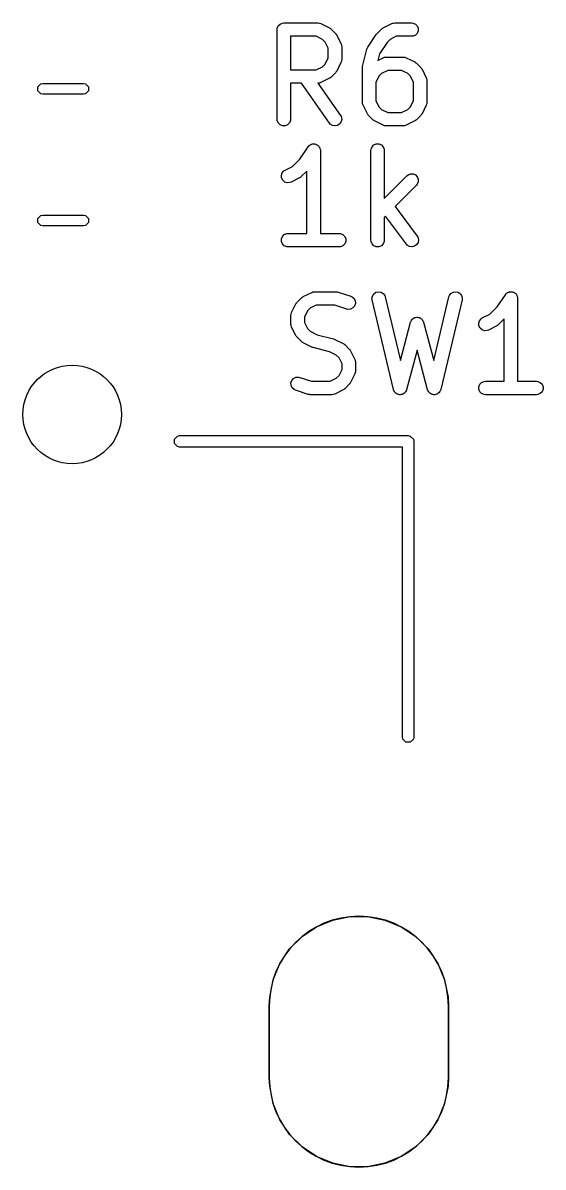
# Model space of a CAD drawing. Extents: x 19.8 to 98.9, y -129.1 to -67.1.
# Drawn here: x 93.1 to 98.91, y -99.9 to -87.13 of the extents above; entities that cross this region are included whole.
import ezdxf

# ---------------------------------------------------------------- set-up
doc = ezdxf.new("R2010")
doc.units = 0
doc.layers.add('BLACK', color=7, linetype='CONTINUOUS')

msp = doc.modelspace()

# ---------------------------------------------------------------- linework, layer by layer
at = {"layer": 'BLACK', "linetype": 'CONTINUOUS'}
for p, q in [((95.936905, -87.204819), (95.938346, -87.190187)), ((95.936905, -88.204819), (95.936905, -87.204819)), ((95.938346, -87.190187), (95.949545, -87.163151)), ((95.949545, -87.163151), (95.970237, -87.142459)), ((95.970237, -87.142459), (95.997273, -87.13126)), ((95.997273, -87.13126), (96.011905, -87.129819)), ((96.011905, -87.129819), (96.392857, -87.129819)), ((96.392857, -87.129819), (96.407489, -87.13126)), ((96.407489, -87.13126), (96.409978, -87.132291)), ((96.409978, -87.132291), (96.412666, -87.132482)), ((96.412666, -87.132482), (96.426398, -87.137737)), ((96.426398, -87.137737), (96.521636, -87.185356)), ((96.521636, -87.185356), (96.527935, -87.18932)), ((96.527935, -87.18932), (96.529763, -87.190078)), ((96.529763, -87.190078), (96.531819, -87.191766)), ((96.531819, -87.191766), (96.534079, -87.193188)), ((96.534079, -87.193188), (96.535378, -87.194686)), ((96.535378, -87.194686), (96.541128, -87.199405)), ((96.541128, -87.199405), (96.588747, -87.247024)), ((97.05411, -87.247024), (97.101729, -87.199405)), ((97.101729, -87.199405), (97.107478, -87.194686)), ((97.107478, -87.194686), (97.108778, -87.193188)), ((97.108778, -87.193188), (97.111037, -87.191766)), ((97.111037, -87.191766), (97.113094, -87.190078)), ((97.113094, -87.190078), (97.114921, -87.18932)), ((97.114921, -87.18932), (97.121221, -87.185356)), ((97.121221, -87.185356), (97.216459, -87.137737)), ((97.216459, -87.137737), (97.23019, -87.132482)), ((97.23019, -87.132482), (97.232879, -87.13229)), ((97.232879, -87.13229), (97.235368, -87.13126)), ((97.235368, -87.13126), (97.25, -87.129819)), ((97.25, -87.129819), (97.440476, -87.129819)), ((97.440476, -87.129819), (97.455108, -87.13126)), ((97.455108, -87.13126), (97.482144, -87.142459)), ((97.482144, -87.142459), (97.502836, -87.163151)), ((97.502836, -87.163151), (97.514035, -87.190187)), ((97.514035, -87.219451), (97.502836, -87.246487)), ((97.514035, -87.190187), (97.514035, -87.219451)), ((96.375152, -87.279819), (96.086905, -87.279819)), ((96.086905, -87.279819), (96.086905, -87.653628)), ((96.443668, -87.314077), (96.375152, -87.279819)), ((96.474075, -87.344484), (96.443668, -87.314077)), ((96.508333, -87.413), (96.474075, -87.344484)), ((96.588747, -87.247024), (96.593465, -87.252773)), ((96.593465, -87.252773), (96.594964, -87.254073)), ((96.594964, -87.254073), (96.596385, -87.256332)), ((96.596385, -87.256332), (96.598074, -87.258389)), ((96.598074, -87.258389), (96.598831, -87.260216)), ((96.598831, -87.260216), (96.602796, -87.266516)), ((96.602796, -87.266516), (96.650415, -87.361754)), ((96.949501, -87.401311), (97.044739, -87.258454)), ((97.044739, -87.258454), (97.044773, -87.258411)), ((97.044773, -87.258411), (97.044783, -87.258389)), ((97.044783, -87.258389), (97.049271, -87.25292)), ((97.049271, -87.25292), (97.054055, -87.247079)), ((97.054055, -87.247079), (97.054076, -87.247064)), ((97.054076, -87.247064), (97.05411, -87.247024)), ((97.165427, -87.347838), (97.081515, -87.473707)), ((97.199189, -87.314077), (97.165427, -87.347838)), ((97.267705, -87.279819), (97.199189, -87.314077)), ((97.440476, -87.279819), (97.267705, -87.279819)), ((97.455108, -87.278378), (97.440476, -87.279819)), ((97.482144, -87.267179), (97.455108, -87.278378)), ((97.502836, -87.246487), (97.482144, -87.267179)), ((96.508333, -87.520447), (96.508333, -87.413)), ((96.650415, -87.361754), (96.65567, -87.375485)), ((96.65567, -87.375485), (96.655861, -87.378174)), ((96.655861, -87.378174), (96.656892, -87.380663)), ((96.656892, -87.380663), (96.658333, -87.395295)), ((96.658333, -87.395295), (96.658333, -87.538152)), ((96.891525, -87.6152), (96.939144, -87.424724)), ((96.939144, -87.424724), (96.942224, -87.416101)), ((96.942224, -87.416101), (96.942584, -87.414285)), ((96.942584, -87.414285), (96.943462, -87.412637)), ((96.943462, -87.412637), (96.944091, -87.410878)), ((96.944091, -87.410878), (96.945194, -87.409389)), ((96.945194, -87.409389), (96.949501, -87.401311)), ((97.081515, -87.473707), (97.062991, -87.547804)), ((96.443668, -87.61937), (96.474075, -87.588963)), ((96.474075, -87.588963), (96.508333, -87.520447)), ((96.650415, -87.571693), (96.602796, -87.666931)), ((96.65567, -87.557962), (96.650415, -87.571693)), ((96.655861, -87.555272), (96.65567, -87.557962)), ((96.656892, -87.552784), (96.655861, -87.555272)), ((96.658333, -87.538152), (96.656892, -87.552784)), ((97.062991, -87.547804), (97.121221, -87.518689)), ((97.121221, -87.518689), (97.134952, -87.513434)), ((97.134952, -87.513434), (97.137641, -87.513242)), ((97.137641, -87.513242), (97.14013, -87.512212)), ((97.14013, -87.512212), (97.154762, -87.510771)), ((97.154762, -87.510771), (97.345238, -87.510771)), ((97.345238, -87.510771), (97.35987, -87.512212)), ((97.35987, -87.512212), (97.362359, -87.513243)), ((97.362359, -87.513243), (97.365047, -87.513434)), ((97.365047, -87.513434), (97.378779, -87.518689)), ((97.378779, -87.518689), (97.474017, -87.566308)), ((97.474017, -87.566308), (97.480316, -87.570272)), ((97.480316, -87.570272), (97.482144, -87.57103)), ((97.482144, -87.57103), (97.4842, -87.572718)), ((97.4842, -87.572718), (97.48646, -87.57414)), ((97.48646, -87.57414), (97.487759, -87.575638)), ((97.487759, -87.575638), (97.493509, -87.580357)), ((97.493509, -87.580357), (97.541128, -87.627976)), ((96.086905, -87.653628), (96.375152, -87.653628)), ((96.375152, -87.653628), (96.443668, -87.61937)), ((96.588747, -87.686423), (96.541128, -87.734042)), ((96.593465, -87.680673), (96.588747, -87.686423)), ((96.594964, -87.679374), (96.593465, -87.680673)), ((96.596385, -87.677114), (96.594964, -87.679374)), ((96.598074, -87.675058), (96.596385, -87.677114)), ((96.598831, -87.67323), (96.598074, -87.675058)), ((96.602796, -87.666931), (96.598831, -87.67323)), ((96.889286, -87.63339), (96.889537, -87.630836)), ((96.889286, -88.014342), (96.889286, -87.63339)), ((96.889375, -87.629744), (96.890184, -87.62427)), ((96.889537, -87.630836), (96.889375, -87.629744)), ((96.890184, -87.62427), (96.890727, -87.618758)), ((96.890727, -87.618758), (96.891149, -87.617736)), ((96.891149, -87.617736), (96.891525, -87.6152)), ((97.073544, -87.725436), (97.039286, -87.793952)), ((97.103951, -87.695029), (97.073544, -87.725436)), ((97.172467, -87.660771), (97.103951, -87.695029)), ((97.327533, -87.660771), (97.172467, -87.660771)), ((97.396049, -87.695029), (97.327533, -87.660771)), ((97.426456, -87.725436), (97.396049, -87.695029)), ((97.460714, -87.793952), (97.426456, -87.725436)), ((97.541128, -87.627976), (97.545846, -87.633725)), ((97.545846, -87.633725), (97.547345, -87.635025)), ((97.547345, -87.635025), (97.548766, -87.637284)), ((97.548766, -87.637284), (97.550455, -87.639341)), ((97.550455, -87.639341), (97.551212, -87.641168)), ((97.551212, -87.641168), (97.555177, -87.647468)), ((97.555177, -87.647468), (97.602796, -87.742706)), ((93.267503, -87.842039), (93.299975, -87.809567)), ((93.267503, -87.887961), (93.267503, -87.842039)), ((93.299975, -87.809567), (93.322936, -87.805)), ((93.322936, -87.805), (93.777064, -87.805)), ((93.777064, -87.805), (93.800025, -87.809567)), ((93.800025, -87.809567), (93.832497, -87.842039)), ((93.832497, -87.842039), (93.832497, -87.887961)), ((96.210951, -87.803628), (96.086905, -87.803628)), ((96.086905, -87.803628), (96.086905, -88.204819)), ((96.521891, -88.247829), (96.210951, -87.803628)), ((96.407489, -87.802187), (96.393972, -87.803518)), ((96.393972, -87.803518), (96.644776, -88.16181)), ((96.409978, -87.801155), (96.407489, -87.802187)), ((96.412666, -87.800965), (96.409978, -87.801155)), ((96.426398, -87.79571), (96.412666, -87.800965)), ((96.521636, -87.748091), (96.426398, -87.79571)), ((96.527935, -87.744126), (96.521636, -87.748091)), ((96.529763, -87.743369), (96.527935, -87.744126)), ((96.531819, -87.74168), (96.529763, -87.743369)), ((96.534079, -87.740259), (96.531819, -87.74168)), ((96.535378, -87.73876), (96.534079, -87.740259)), ((96.541128, -87.734042), (96.535378, -87.73876)), ((97.039286, -87.793952), (97.039286, -87.996637)), ((97.460714, -87.996637), (97.460714, -87.793952)), ((97.602796, -87.742706), (97.608051, -87.756437)), ((97.608051, -87.756437), (97.608242, -87.759126)), ((97.608242, -87.759126), (97.609273, -87.761615)), ((97.609273, -87.761615), (97.610714, -87.776247)), ((97.610714, -87.776247), (97.610714, -88.014342)), ((93.299975, -87.920433), (93.267503, -87.887961)), ((93.322936, -87.925), (93.299975, -87.920433)), ((93.777064, -87.925), (93.322936, -87.925)), ((93.800025, -87.920433), (93.777064, -87.925)), ((93.832497, -87.887961), (93.800025, -87.920433)), ((96.890727, -88.028974), (96.889286, -88.014342)), ((96.891758, -88.031463), (96.890727, -88.028974)), ((96.891949, -88.034151), (96.891758, -88.031463)), ((96.897204, -88.047883), (96.891949, -88.034151)), ((96.944823, -88.143121), (96.897204, -88.047883)), ((97.039286, -87.996637), (97.073544, -88.065153)), ((97.073544, -88.065153), (97.103951, -88.095561)), ((97.103951, -88.095561), (97.172467, -88.129819)), ((97.327533, -88.129819), (97.396048, -88.095561)), ((97.396048, -88.095561), (97.426455, -88.065153)), ((97.426455, -88.065153), (97.460714, -87.996637)), ((97.602796, -88.047883), (97.555177, -88.143121)), ((97.608051, -88.034152), (97.602796, -88.047883)), ((97.608242, -88.031462), (97.608051, -88.034152)), ((97.609273, -88.028974), (97.608242, -88.031462)), ((97.610714, -88.014342), (97.609273, -88.028974)), ((95.938346, -88.219451), (95.936905, -88.204819)), ((95.949545, -88.246487), (95.938346, -88.219451)), ((96.085464, -88.219451), (96.074265, -88.246487)), ((96.086905, -88.204819), (96.085464, -88.219451)), ((96.65323, -88.232012), (96.637503, -88.25669)), ((96.644776, -88.16181), (96.651986, -88.174623)), ((96.651986, -88.174623), (96.658315, -88.203194)), ((96.658315, -88.203194), (96.65323, -88.232012)), ((96.948786, -88.149417), (96.944823, -88.143121)), ((96.949544, -88.151247), (96.948786, -88.149417)), ((96.951233, -88.153305), (96.949544, -88.151247)), ((96.952655, -88.155564), (96.951233, -88.153305)), ((96.954153, -88.156863), (96.952655, -88.155564)), ((96.958871, -88.162612), (96.954153, -88.156863)), ((97.00649, -88.210232), (96.958871, -88.162612)), ((97.012239, -88.21495), (97.00649, -88.210232)), ((97.01354, -88.21645), (97.012239, -88.21495)), ((97.015799, -88.217872), (97.01354, -88.21645)), ((97.017856, -88.21956), (97.015799, -88.217872)), ((97.019683, -88.220317), (97.017856, -88.21956)), ((97.025983, -88.224282), (97.019683, -88.220317)), ((97.121221, -88.271901), (97.025983, -88.224282)), ((97.172467, -88.129819), (97.327533, -88.129819)), ((97.474017, -88.224282), (97.378779, -88.271901)), ((97.480316, -88.220317), (97.474017, -88.224282)), ((97.482144, -88.21956), (97.480316, -88.220317)), ((97.4842, -88.217872), (97.482144, -88.21956)), ((97.48646, -88.21645), (97.4842, -88.217872)), ((97.48776, -88.21495), (97.48646, -88.21645)), ((97.49351, -88.210232), (97.48776, -88.21495)), ((97.541128, -88.162613), (97.49351, -88.210232)), ((97.545846, -88.156863), (97.541128, -88.162613)), ((97.547345, -88.155564), (97.545846, -88.156863)), ((97.548766, -88.153305), (97.547345, -88.155564)), ((97.550456, -88.151247), (97.548766, -88.153305)), ((97.551213, -88.149417), (97.550456, -88.151247)), ((97.555177, -88.143121), (97.551213, -88.149417)), ((95.970237, -88.267179), (95.949545, -88.246487)), ((95.997273, -88.278378), (95.970237, -88.267179)), ((96.026537, -88.278378), (95.997273, -88.278378)), ((96.053573, -88.267179), (96.026537, -88.278378)), ((96.074265, -88.246487), (96.053573, -88.267179)), ((96.531462, -88.258989), (96.521891, -88.247829)), ((96.556141, -88.274716), (96.531462, -88.258989)), ((96.584958, -88.279802), (96.556141, -88.274716)), ((96.613529, -88.273472), (96.584958, -88.279802)), ((96.637503, -88.25669), (96.613529, -88.273472)), ((97.134952, -88.277156), (97.121221, -88.271901)), ((97.137641, -88.277347), (97.134952, -88.277156)), ((97.14013, -88.278378), (97.137641, -88.277347)), ((97.154762, -88.279819), (97.14013, -88.278378)), ((97.345238, -88.279819), (97.154762, -88.279819)), ((97.35987, -88.278378), (97.345238, -88.279819)), ((97.362359, -88.277346), (97.35987, -88.278378)), ((97.365047, -88.277156), (97.362359, -88.277346)), ((97.378779, -88.271901), (97.365047, -88.277156)), ((96.298319, -88.497709), (96.30357, -88.492459)), ((96.30357, -88.492459), (96.310359, -88.489646)), ((96.310359, -88.489646), (96.316465, -88.485558)), ((96.316465, -88.485558), (96.323745, -88.484101)), ((96.323745, -88.484101), (96.330606, -88.48126)), ((96.330606, -88.48126), (96.337954, -88.48126)), ((96.337954, -88.48126), (96.345159, -88.479819)), ((96.345159, -88.479819), (96.352443, -88.48126)), ((96.352443, -88.48126), (96.35987, -88.48126)), ((96.35987, -88.48126), (96.366658, -88.484072)), ((96.366658, -88.484072), (96.373867, -88.485498)), ((96.373867, -88.485498), (96.380046, -88.489617)), ((96.380046, -88.489617), (96.386906, -88.492459)), ((96.386906, -88.492459), (96.392099, -88.497652)), ((96.997164, -88.513151), (97.017856, -88.492459)), ((97.017856, -88.492459), (97.044892, -88.48126)), ((97.044892, -88.48126), (97.074156, -88.48126)), ((97.074156, -88.48126), (97.101192, -88.492459)), ((97.101192, -88.492459), (97.121884, -88.513151)), ((96.191714, -88.649896), (96.282834, -88.513216)), ((96.282834, -88.513216), (96.282868, -88.513173)), ((96.282868, -88.513173), (96.282878, -88.513151)), ((96.282878, -88.513151), (96.282929, -88.513099)), ((96.282929, -88.513099), (96.29215, -88.501841)), ((96.29215, -88.501841), (96.298319, -88.497709)), ((96.392099, -88.497652), (96.398216, -88.50173)), ((96.398216, -88.50173), (96.402349, -88.507902)), ((96.402349, -88.507902), (96.407598, -88.513151)), ((96.407598, -88.513151), (96.410409, -88.519938)), ((96.410409, -88.519938), (96.414499, -88.526045)), ((96.414499, -88.526045), (96.415955, -88.533326)), ((96.415955, -88.533326), (96.418797, -88.540187)), ((96.418797, -88.540187), (96.420222, -88.554663)), ((96.420222, -88.554663), (96.420238, -88.55474)), ((96.420238, -88.55474), (96.420232, -88.554766)), ((96.420232, -88.554766), (96.420238, -88.554819)), ((96.420238, -88.554819), (96.420238, -89.479819)), ((96.984524, -88.554819), (96.985965, -88.540187)), ((96.984524, -89.554819), (96.984524, -88.554819)), ((96.985965, -88.540187), (96.997164, -88.513151)), ((97.121884, -88.513151), (97.133083, -88.540187)), ((97.133083, -88.540187), (97.134524, -88.554819)), ((97.134524, -88.554819), (97.134524, -89.088038)), ((96.025983, -88.773451), (96.110335, -88.731275)), ((96.110335, -88.731275), (96.191714, -88.649896)), ((95.985113, -88.831152), (95.994367, -88.803391)), ((95.987187, -88.860342), (95.985113, -88.831152)), ((96.000274, -88.886517), (95.987187, -88.860342)), ((95.994367, -88.803391), (96.01354, -88.781283)), ((96.01354, -88.781283), (96.025983, -88.773451)), ((96.188303, -88.859996), (96.093065, -88.907615)), ((96.194602, -88.856031), (96.188303, -88.859996)), ((96.19643, -88.855274), (96.194602, -88.856031)), ((96.198486, -88.853585), (96.19643, -88.855274)), ((96.200746, -88.852164), (96.198486, -88.853585)), ((96.202045, -88.850665), (96.200746, -88.852164)), ((96.207795, -88.845947), (96.202045, -88.850665)), ((96.270238, -88.783504), (96.207795, -88.845947)), ((96.270238, -89.479819), (96.270238, -88.783504)), ((97.134524, -89.088038), (97.387443, -88.835119)), ((97.387443, -88.835119), (97.398808, -88.825792)), ((97.398808, -88.825792), (97.425844, -88.814593)), ((97.425844, -88.814593), (97.455107, -88.814593)), ((97.455107, -88.814593), (97.482143, -88.825792)), ((97.482143, -88.825792), (97.502836, -88.846485)), ((97.502836, -88.846485), (97.514035, -88.873521)), ((97.514035, -88.873521), (97.514035, -88.902784)), ((96.022382, -88.90569), (96.000274, -88.886517)), ((96.050143, -88.914944), (96.022382, -88.90569)), ((96.079333, -88.91287), (96.050143, -88.914944)), ((96.093065, -88.907615), (96.079333, -88.91287)), ((97.493509, -88.941185), (97.25379, -89.180903)), ((97.502836, -88.92982), (97.493509, -88.941185)), ((97.514035, -88.902784), (97.502836, -88.92982)), ((97.25379, -89.180903), (97.500476, -89.509819)), ((93.267503, -89.312039), (93.299975, -89.279567)), ((93.267503, -89.357961), (93.267503, -89.312039)), ((93.299975, -89.390433), (93.267503, -89.357961)), ((93.299975, -89.279567), (93.322936, -89.275)), ((93.322936, -89.395), (93.299975, -89.390433)), ((93.322936, -89.275), (93.777064, -89.275)), ((93.777064, -89.275), (93.800025, -89.279567)), ((93.800025, -89.390433), (93.777064, -89.395)), ((93.800025, -89.279567), (93.832497, -89.312039)), ((93.832497, -89.357961), (93.800025, -89.390433)), ((93.832497, -89.312039), (93.832497, -89.357961)), ((97.146647, -89.288046), (97.134524, -89.30017)), ((97.134524, -89.30017), (97.134524, -89.554819)), ((97.380476, -89.599819), (97.146647, -89.288046)), ((93.777064, -89.395), (93.322936, -89.395)), ((95.985965, -89.540187), (95.997164, -89.513151)), ((95.997164, -89.513151), (96.017856, -89.492459)), ((96.017856, -89.492459), (96.044892, -89.48126)), ((96.044892, -89.48126), (96.059524, -89.479819)), ((96.059524, -89.479819), (96.270238, -89.479819)), ((96.420238, -89.479819), (96.630952, -89.479819)), ((96.630952, -89.479819), (96.645584, -89.48126)), ((96.645584, -89.48126), (96.67262, -89.492459)), ((96.67262, -89.492459), (96.693312, -89.513151)), ((96.693312, -89.513151), (96.704511, -89.540187)), ((97.500476, -89.509819), (97.508103, -89.522389)), ((95.985965, -89.569451), (95.985965, -89.540187)), ((95.997164, -89.596487), (95.985965, -89.569451)), ((96.017856, -89.617179), (95.997164, -89.596487)), ((96.044892, -89.628378), (96.017856, -89.617179)), ((96.059524, -89.629819), (96.044892, -89.628378)), ((96.630952, -89.629819), (96.059524, -89.629819)), ((96.645584, -89.628378), (96.630952, -89.629819)), ((96.67262, -89.617179), (96.645584, -89.628378)), ((96.693312, -89.596487), (96.67262, -89.617179)), ((96.704511, -89.569451), (96.693312, -89.596487)), ((96.704511, -89.540187), (96.704511, -89.569451)), ((96.985965, -89.569451), (96.984524, -89.554819)), ((96.997164, -89.596487), (96.985965, -89.569451)), ((97.017856, -89.617179), (96.997164, -89.596487)), ((97.044892, -89.628378), (97.017856, -89.617179)), ((97.074156, -89.628378), (97.044892, -89.628378)), ((97.101192, -89.617179), (97.074156, -89.628378)), ((97.121884, -89.596487), (97.101192, -89.617179)), ((97.133083, -89.569451), (97.121884, -89.596487)), ((97.134524, -89.554819), (97.133083, -89.569451)), ((97.390408, -89.61066), (97.380476, -89.599819)), ((97.415589, -89.62557), (97.390408, -89.61066)), ((97.444558, -89.629708), (97.415589, -89.62557)), ((97.472906, -89.622446), (97.444558, -89.629708)), ((97.496317, -89.604887), (97.472906, -89.622446)), ((97.511226, -89.579706), (97.496317, -89.604887)), ((97.508103, -89.522389), (97.515365, -89.550738)), ((97.515365, -89.550738), (97.511226, -89.579706)), ((96.228364, -90.185356), (96.323602, -90.137737)), ((96.323602, -90.137737), (96.337333, -90.132482)), ((96.337333, -90.132482), (96.340022, -90.13229)), ((96.340022, -90.13229), (96.342511, -90.13126)), ((96.342511, -90.13126), (96.357143, -90.129819)), ((96.357143, -90.129819), (96.595238, -90.129819)), ((96.595238, -90.129819), (96.602643, -90.130548)), ((96.602643, -90.130548), (96.604618, -90.130408)), ((96.604618, -90.130408), (96.607215, -90.130998)), ((96.607215, -90.130998), (96.60987, -90.13126)), ((96.60987, -90.13126), (96.611701, -90.132018)), ((96.611701, -90.132018), (96.618955, -90.133668)), ((96.618955, -90.133668), (96.761812, -90.181287)), ((97.001114, -90.178728), (97.01645, -90.153806)), ((97.01645, -90.153806), (97.040157, -90.136649)), ((97.040157, -90.136649), (97.068625, -90.129871)), ((97.068625, -90.129871), (97.09752, -90.134504)), ((97.09752, -90.134504), (97.122442, -90.14984)), ((97.122442, -90.14984), (97.139599, -90.173547)), ((97.860402, -90.173547), (97.877559, -90.14984)), ((97.877559, -90.14984), (97.902481, -90.134504)), ((97.902481, -90.134504), (97.931376, -90.129871)), ((97.931376, -90.129871), (97.959844, -90.13665)), ((97.959844, -90.13665), (97.983551, -90.153806)), ((97.983551, -90.153806), (97.998887, -90.178728)), ((98.48531, -90.163099), (98.494531, -90.151841)), ((98.494531, -90.151841), (98.5007, -90.147709)), ((98.5007, -90.147709), (98.505951, -90.142459)), ((98.505951, -90.142459), (98.51274, -90.139646)), ((98.51274, -90.139646), (98.518846, -90.135558)), ((98.518846, -90.135558), (98.526126, -90.134101)), ((98.526126, -90.134101), (98.532987, -90.13126)), ((98.532987, -90.13126), (98.540335, -90.13126)), ((98.540335, -90.13126), (98.54754, -90.129819)), ((98.54754, -90.129819), (98.554824, -90.13126)), ((98.554824, -90.13126), (98.562251, -90.13126)), ((98.562251, -90.13126), (98.569039, -90.134072)), ((98.569039, -90.134072), (98.576248, -90.135498)), ((98.576248, -90.135498), (98.582427, -90.139617)), ((98.582427, -90.139617), (98.589287, -90.142459)), ((98.589287, -90.142459), (98.59448, -90.147652)), ((98.59448, -90.147652), (98.600597, -90.15173)), ((98.600597, -90.15173), (98.60473, -90.157902)), ((96.099585, -90.361754), (96.147204, -90.266516)), ((96.147204, -90.266516), (96.151168, -90.260216)), ((96.151168, -90.260216), (96.151926, -90.258389)), ((96.151926, -90.258389), (96.153614, -90.256332)), ((96.153614, -90.256332), (96.155036, -90.254073)), ((96.155036, -90.254073), (96.156534, -90.252773)), ((96.156534, -90.252773), (96.161253, -90.247024)), ((96.161253, -90.247024), (96.208872, -90.199405)), ((96.208872, -90.199405), (96.214621, -90.194686)), ((96.214621, -90.194686), (96.215921, -90.193188)), ((96.215921, -90.193188), (96.21818, -90.191766)), ((96.21818, -90.191766), (96.220237, -90.190078)), ((96.220237, -90.190078), (96.222064, -90.18932)), ((96.222064, -90.18932), (96.228364, -90.185356)), ((96.374848, -90.279819), (96.306332, -90.314077)), ((96.583068, -90.279819), (96.374848, -90.279819)), ((96.714377, -90.323589), (96.583068, -90.279819)), ((96.761812, -90.181287), (96.775237, -90.187281)), ((96.775237, -90.187281), (96.797344, -90.206455)), ((96.797344, -90.206455), (96.810431, -90.232628)), ((96.812506, -90.261818), (96.803252, -90.28958)), ((96.810431, -90.232628), (96.812506, -90.261818)), ((96.996481, -90.207623), (97.001114, -90.178728)), ((96.998469, -90.222191), (96.996481, -90.207623)), ((97.236564, -91.222191), (96.998469, -90.222191)), ((97.139599, -90.173547), (97.144389, -90.187447)), ((97.144389, -90.187447), (97.31364, -90.898303)), ((97.686359, -90.898303), (97.855612, -90.187448)), ((98.001532, -90.222191), (97.763436, -91.222191)), ((97.855612, -90.187448), (97.860402, -90.173547)), ((97.998887, -90.178728), (98.00352, -90.207623)), ((98.00352, -90.207623), (98.001532, -90.222191)), ((98.394095, -90.299896), (98.485215, -90.163216)), ((98.485215, -90.163216), (98.485249, -90.163173)), ((98.485249, -90.163173), (98.485259, -90.163151)), ((98.485259, -90.163151), (98.48531, -90.163099)), ((98.60473, -90.157902), (98.609979, -90.163151)), ((98.609979, -90.163151), (98.61279, -90.169938)), ((98.61279, -90.169938), (98.61688, -90.176045)), ((98.61688, -90.176045), (98.618336, -90.183326)), ((98.618336, -90.183326), (98.621178, -90.190187)), ((98.621178, -90.190187), (98.622603, -90.204663)), ((98.622603, -90.204663), (98.622619, -90.20474)), ((98.622619, -90.20474), (98.622613, -90.204766)), ((98.622613, -90.204766), (98.622619, -90.204819)), ((98.622619, -90.204819), (98.622619, -91.129819)), ((96.091667, -90.395295), (96.093108, -90.380663)), ((96.091667, -90.490533), (96.091667, -90.395295)), ((96.093108, -90.380663), (96.094139, -90.378173)), ((96.094139, -90.378173), (96.09433, -90.375486)), ((96.09433, -90.375486), (96.099585, -90.361754)), ((96.275925, -90.344484), (96.241667, -90.413)), ((96.306332, -90.314077), (96.275925, -90.344484)), ((96.728714, -90.326849), (96.714377, -90.323589)), ((96.757904, -90.324774), (96.728714, -90.326849)), ((96.784078, -90.311688), (96.757904, -90.324774)), ((96.803252, -90.28958), (96.784078, -90.311688)), ((98.228364, -90.423451), (98.312716, -90.381275)), ((98.312716, -90.381275), (98.394095, -90.299896)), ((96.093108, -90.505165), (96.091667, -90.490533)), ((96.094139, -90.507654), (96.093108, -90.505165)), ((96.09433, -90.510342), (96.094139, -90.507654)), ((96.099585, -90.524074), (96.09433, -90.510342)), ((96.147204, -90.619312), (96.099585, -90.524074)), ((96.241667, -90.413), (96.241667, -90.472828)), ((96.241667, -90.472828), (96.275925, -90.541344)), ((97.31364, -90.898303), (97.427532, -90.471208)), ((97.427532, -90.471208), (97.428817, -90.467779)), ((97.428817, -90.467779), (97.429009, -90.46634)), ((97.429009, -90.46634), (97.429998, -90.46463)), ((97.429998, -90.46463), (97.432695, -90.457441)), ((97.432695, -90.457441), (97.438712, -90.44958)), ((97.438712, -90.44958), (97.443671, -90.441015)), ((97.443671, -90.441015), (97.447528, -90.438062)), ((97.447528, -90.438062), (97.450482, -90.434204)), ((97.450482, -90.434204), (97.459049, -90.429243)), ((97.459049, -90.429243), (97.466909, -90.423228)), ((97.466909, -90.423228), (97.471601, -90.421976)), ((97.471601, -90.421976), (97.475807, -90.419542)), ((97.475807, -90.419542), (97.485624, -90.418237)), ((97.485624, -90.418237), (97.495185, -90.415688)), ((97.495185, -90.415688), (97.499997, -90.416327)), ((97.499997, -90.416327), (97.504816, -90.415687)), ((97.504816, -90.415687), (97.514386, -90.418239)), ((97.514386, -90.418239), (97.524193, -90.419542)), ((97.524193, -90.419542), (97.528394, -90.421974)), ((97.528394, -90.421974), (97.533091, -90.423227)), ((97.533091, -90.423227), (97.540953, -90.429245)), ((97.540953, -90.429245), (97.549518, -90.434204)), ((97.549518, -90.434204), (97.55247, -90.438061)), ((97.55247, -90.438061), (97.556329, -90.441015)), ((97.556329, -90.441015), (97.56129, -90.449583)), ((97.56129, -90.449583), (97.567305, -90.457442)), ((97.567305, -90.457442), (97.569999, -90.464626)), ((97.569999, -90.464626), (97.570991, -90.466339)), ((97.570991, -90.466339), (97.571182, -90.46778)), ((97.571182, -90.46778), (97.572468, -90.471208)), ((97.572468, -90.471208), (97.686359, -90.898303)), ((98.187494, -90.481152), (98.196748, -90.453391)), ((98.189568, -90.510342), (98.187494, -90.481152)), ((98.202655, -90.536517), (98.189568, -90.510342)), ((98.196748, -90.453391), (98.215921, -90.431283)), ((98.224763, -90.55569), (98.202655, -90.536517)), ((98.215921, -90.431283), (98.228364, -90.423451)), ((98.390684, -90.509996), (98.295446, -90.557615)), ((98.396983, -90.506031), (98.390684, -90.509996)), ((98.398811, -90.505274), (98.396983, -90.506031)), ((98.400867, -90.503585), (98.398811, -90.505274)), ((98.403127, -90.502164), (98.400867, -90.503585)), ((98.404426, -90.500665), (98.403127, -90.502164)), ((98.410176, -90.495947), (98.404426, -90.500665)), ((98.472619, -90.433504), (98.410176, -90.495947)), ((98.472619, -91.129819), (98.472619, -90.433504)), ((96.151168, -90.625611), (96.147204, -90.619312)), ((96.151926, -90.627439), (96.151168, -90.625611)), ((96.153614, -90.629495), (96.151926, -90.627439)), ((96.155036, -90.631755), (96.153614, -90.629495)), ((96.156534, -90.633054), (96.155036, -90.631755)), ((96.161253, -90.638804), (96.156534, -90.633054)), ((96.208872, -90.686423), (96.161253, -90.638804)), ((96.275925, -90.541344), (96.306332, -90.571751)), ((96.306332, -90.571751), (96.383319, -90.610244)), ((96.383319, -90.610244), (96.565809, -90.655867)), ((96.565809, -90.655867), (96.566888, -90.656252)), ((96.566888, -90.656252), (96.567428, -90.656291)), ((96.567428, -90.656291), (96.573509, -90.658618)), ((96.573509, -90.658618), (96.579655, -90.660814)), ((96.579655, -90.660814), (96.58009, -90.661136)), ((96.58009, -90.661136), (96.58116, -90.661546)), ((96.58116, -90.661546), (96.676398, -90.709165)), ((98.252524, -90.564944), (98.224763, -90.55569)), ((98.281714, -90.56287), (98.252524, -90.564944)), ((98.295446, -90.557615), (98.281714, -90.56287)), ((96.214621, -90.691141), (96.208872, -90.686423)), ((96.215921, -90.69264), (96.214621, -90.691141)), ((96.21818, -90.694061), (96.215921, -90.69264)), ((96.220237, -90.69575), (96.21818, -90.694061)), ((96.222064, -90.696507), (96.220237, -90.69575)), ((96.228364, -90.700472), (96.222064, -90.696507)), ((96.323602, -90.748091), (96.228364, -90.700472)), ((96.324671, -90.7485), (96.323602, -90.748091)), ((96.325107, -90.748823), (96.324671, -90.7485)), ((96.331243, -90.751015), (96.325107, -90.748823)), ((96.337333, -90.753346), (96.331243, -90.751015)), ((96.337873, -90.753384), (96.337333, -90.753346)), ((96.338953, -90.75377), (96.337873, -90.753384)), ((96.521443, -90.799392), (96.338953, -90.75377)), ((96.676398, -90.709165), (96.682697, -90.713129)), ((96.682697, -90.713129), (96.684525, -90.713887)), ((96.684525, -90.713887), (96.686581, -90.715575)), ((96.686581, -90.715575), (96.688841, -90.716997)), ((96.688841, -90.716997), (96.69014, -90.718495)), ((96.69014, -90.718495), (96.69589, -90.723214)), ((96.69589, -90.723214), (96.743509, -90.770833)), ((96.743509, -90.770833), (96.748227, -90.776582)), ((96.748227, -90.776582), (96.749726, -90.777882)), ((96.749726, -90.777882), (96.751147, -90.780141)), ((96.751147, -90.780141), (96.752836, -90.782198)), ((96.752836, -90.782198), (96.753593, -90.784025)), ((96.753593, -90.784025), (96.757558, -90.790325)), ((96.757558, -90.790325), (96.805177, -90.885563)), ((97.499999, -90.781613), (97.381992, -91.224144)), ((97.618008, -91.224144), (97.499999, -90.781613)), ((96.59843, -90.837886), (96.521443, -90.799392)), ((96.628837, -90.868293), (96.59843, -90.837886)), ((96.663095, -90.936809), (96.628837, -90.868293)), ((96.805177, -90.885563), (96.810432, -90.899294)), ((96.810432, -90.899294), (96.810623, -90.901983)), ((96.810623, -90.901983), (96.811654, -90.904472)), ((96.811654, -90.904472), (96.813095, -90.919104)), ((96.813095, -90.919104), (96.813095, -91.014342)), ((96.628836, -91.065153), (96.663095, -90.996637)), ((96.663095, -90.996637), (96.663095, -90.936809)), ((96.805177, -91.047883), (96.757558, -91.143121)), ((96.810432, -91.034152), (96.805177, -91.047883)), ((96.810623, -91.031462), (96.810432, -91.034152)), ((96.811654, -91.028974), (96.810623, -91.031462)), ((96.813095, -91.014342), (96.811654, -91.028974)), ((96.092256, -91.14782), (96.10151, -91.120057)), ((96.094331, -91.17701), (96.092256, -91.14782)), ((96.107417, -91.203183), (96.094331, -91.17701)), ((96.10151, -91.120057), (96.120684, -91.09795)), ((96.120684, -91.09795), (96.146857, -91.084864)), ((96.146857, -91.084864), (96.176047, -91.082789)), ((96.176047, -91.082789), (96.190384, -91.086049)), ((96.190384, -91.086049), (96.321694, -91.129819)), ((96.321694, -91.129819), (96.529914, -91.129819)), ((96.529914, -91.129819), (96.598429, -91.095561)), ((96.598429, -91.095561), (96.628836, -91.065153)), ((96.743509, -91.162613), (96.695891, -91.210232)), ((96.748227, -91.156863), (96.743509, -91.162613)), ((96.749726, -91.155564), (96.748227, -91.156863)), ((96.751147, -91.153305), (96.749726, -91.155564)), ((96.752837, -91.151247), (96.751147, -91.153305)), ((96.753594, -91.149417), (96.752837, -91.151247)), ((96.757558, -91.143121), (96.753594, -91.149417)), ((98.188346, -91.190187), (98.199545, -91.163151)), ((98.199545, -91.163151), (98.220237, -91.142459)), ((98.220237, -91.142459), (98.247273, -91.13126)), ((98.247273, -91.13126), (98.261905, -91.129819)), ((98.261905, -91.129819), (98.472619, -91.129819)), ((98.622619, -91.129819), (98.833333, -91.129819)), ((98.833333, -91.129819), (98.847965, -91.13126)), ((98.847965, -91.13126), (98.875001, -91.142459)), ((98.875001, -91.142459), (98.895693, -91.163151)), ((98.895693, -91.163151), (98.906892, -91.190187)), ((96.129524, -91.222357), (96.107417, -91.203183)), ((96.14295, -91.228351), (96.129524, -91.222357)), ((96.285806, -91.27597), (96.14295, -91.228351)), ((96.293061, -91.277619), (96.285806, -91.27597)), ((96.294892, -91.278378), (96.293061, -91.277619)), ((96.297545, -91.278639), (96.294892, -91.278378)), ((96.300143, -91.27923), (96.297545, -91.278639)), ((96.302117, -91.279089), (96.300143, -91.27923)), ((96.309524, -91.279819), (96.302117, -91.279089)), ((96.547619, -91.279819), (96.309524, -91.279819)), ((96.562251, -91.278378), (96.547619, -91.279819)), ((96.56474, -91.277346), (96.562251, -91.278378)), ((96.567428, -91.277156), (96.56474, -91.277346)), ((96.58116, -91.271901), (96.567428, -91.277156)), ((96.676398, -91.224282), (96.58116, -91.271901)), ((96.682697, -91.220317), (96.676398, -91.224282)), ((96.684525, -91.21956), (96.682697, -91.220317)), ((96.686581, -91.217872), (96.684525, -91.21956)), ((96.688841, -91.21645), (96.686581, -91.217872)), ((96.690141, -91.21495), (96.688841, -91.21645)), ((96.695891, -91.210232), (96.690141, -91.21495)), ((97.238293, -91.22721), (97.236564, -91.222191)), ((97.238533, -91.229012), (97.238293, -91.22721)), ((97.239475, -91.23064), (97.238533, -91.229012)), ((97.241354, -91.236091), (97.239475, -91.23064)), ((97.24774, -91.244915), (97.241354, -91.236091)), ((97.253195, -91.254337), (97.24774, -91.244915)), ((97.256252, -91.256677), (97.253195, -91.254337)), ((97.258511, -91.259798), (97.256252, -91.256677)), ((97.267786, -91.265505), (97.258511, -91.259798)), ((97.276433, -91.272124), (97.267786, -91.265505)), ((97.280153, -91.273116), (97.276433, -91.272124)), ((97.283433, -91.275134), (97.280153, -91.273116)), ((97.294187, -91.276858), (97.283433, -91.275134)), ((97.304709, -91.279664), (97.294187, -91.276858)), ((97.308524, -91.279157), (97.304709, -91.279664)), ((97.312328, -91.279767), (97.308524, -91.279157)), ((97.322926, -91.277243), (97.312328, -91.279767)), ((97.333717, -91.27581), (97.322926, -91.277243)), ((97.337048, -91.273881), (97.333717, -91.27581)), ((97.340796, -91.272989), (97.337048, -91.273881)), ((97.34962, -91.266602), (97.340796, -91.272989)), ((97.359042, -91.261148), (97.34962, -91.266602)), ((97.361382, -91.25809), (97.359042, -91.261148)), ((97.364503, -91.255832), (97.361382, -91.25809)), ((97.37021, -91.246556), (97.364503, -91.255832)), ((97.376829, -91.23791), (97.37021, -91.246556)), ((97.378854, -91.23251), (97.376829, -91.23791)), ((97.379839, -91.23091), (97.378854, -91.23251)), ((97.380126, -91.229118), (97.379839, -91.23091)), ((97.381992, -91.224144), (97.380126, -91.229118)), ((97.619873, -91.229119), (97.618008, -91.224144)), ((97.620161, -91.23091), (97.619873, -91.229119)), ((97.621145, -91.232509), (97.620161, -91.23091)), ((97.623171, -91.237911), (97.621145, -91.232509)), ((97.629791, -91.246559), (97.623171, -91.237911)), ((97.635497, -91.255832), (97.629791, -91.246559)), ((97.638617, -91.25809), (97.635497, -91.255832)), ((97.640958, -91.261148), (97.638617, -91.25809)), ((97.650379, -91.266602), (97.640958, -91.261148)), ((97.659204, -91.272989), (97.650379, -91.266602)), ((97.662951, -91.273881), (97.659204, -91.272989)), ((97.666283, -91.27581), (97.662951, -91.273881)), ((97.677076, -91.277244), (97.666283, -91.27581)), ((97.687672, -91.279767), (97.677076, -91.277244)), ((97.691473, -91.279157), (97.687672, -91.279767)), ((97.695292, -91.279665), (97.691473, -91.279157)), ((97.705823, -91.276856), (97.695292, -91.279665)), ((97.716567, -91.275134), (97.705823, -91.276856)), ((97.719843, -91.273118), (97.716567, -91.275134)), ((97.723567, -91.272125), (97.719843, -91.273118)), ((97.732217, -91.265503), (97.723567, -91.272125)), ((97.741489, -91.259798), (97.732217, -91.265503)), ((97.743747, -91.256677), (97.741489, -91.259798)), ((97.746805, -91.254337), (97.743747, -91.256677)), ((97.75226, -91.244914), (97.746805, -91.254337)), ((97.758646, -91.236091), (97.75226, -91.244914)), ((97.760523, -91.230642), (97.758646, -91.236091)), ((97.761467, -91.229013), (97.760523, -91.230642)), ((97.761706, -91.227209), (97.761467, -91.229013)), ((97.763436, -91.222191), (97.761706, -91.227209)), ((98.188346, -91.219451), (98.188346, -91.190187)), ((98.199545, -91.246487), (98.188346, -91.219451)), ((98.220237, -91.267179), (98.199545, -91.246487)), ((98.247273, -91.278378), (98.220237, -91.267179)), ((98.261905, -91.279819), (98.247273, -91.278378)), ((98.833333, -91.279819), (98.261905, -91.279819)), ((98.847965, -91.278378), (98.833333, -91.279819)), ((98.875001, -91.267179), (98.847965, -91.278378)), ((98.895693, -91.246487), (98.875001, -91.267179)), ((98.906892, -91.219451), (98.895693, -91.246487)), ((98.906892, -91.190187), (98.906892, -91.219451)), ((94.791335, -91.7757), (94.825701, -91.741334)), ((94.791335, -91.8243), (94.791335, -91.7757)), ((94.825701, -91.741334), (94.850001, -91.7365)), ((94.850001, -91.7365), (97.4, -91.7365)), ((97.4, -91.7365), (97.4243, -91.741334)), ((97.4243, -91.741334), (97.458666, -91.7757)), ((97.458666, -91.7757), (97.4635, -91.8)), ((97.4635, -91.8), (97.463499, -95.1)), ((94.825701, -91.858666), (94.791335, -91.8243)), ((94.850001, -91.8635), (94.825701, -91.858666)), ((97.3365, -91.8635), (94.850001, -91.8635)), ((97.336499, -95.1), (97.3365, -91.8635)), ((97.341333, -95.1243), (97.336499, -95.1)), ((97.375699, -95.158666), (97.341333, -95.1243)), ((97.458665, -95.1243), (97.424299, -95.158666)), ((97.463499, -95.1), (97.458665, -95.1243)), ((97.424299, -95.158666), (97.375699, -95.158666)), ((96.378603, -97.218079), (96.559715, -97.14306)), ((96.559715, -97.14306), (96.751983, -97.104815)), ((96.751983, -97.104815), (96.948017, -97.104815)), ((96.948017, -97.104815), (97.140285, -97.14306)), ((97.140285, -97.14306), (97.321397, -97.218079)), ((96.215607, -97.32699), (96.378603, -97.218079)), ((97.321397, -97.218079), (97.484393, -97.32699)), ((96.07699, -97.465607), (96.215607, -97.32699)), ((97.484393, -97.32699), (97.62301, -97.465607)), ((95.968079, -97.628603), (96.07699, -97.465607)), ((97.62301, -97.465607), (97.731921, -97.628603)), ((95.89306, -97.809715), (95.968079, -97.628603)), ((97.731921, -97.628603), (97.80694, -97.809715)), ((95.854815, -98.001983), (95.89306, -97.809715)), ((97.80694, -97.809715), (97.845185, -98.001983)), ((95.85, -98.1), (95.854815, -98.001983)), ((97.845185, -98.001983), (97.85, -98.1)), ((95.85, -98.9), (95.85, -98.1)), ((95.85, -98.1), (95.85, -98.9)), ((97.85, -98.1), (97.85, -98.9)), ((97.85, -98.9), (97.85, -98.1)), ((95.854815, -98.998017), (95.85, -98.9)), ((97.85, -98.9), (97.845185, -98.998017)), ((95.89306, -99.190285), (95.854815, -98.998017)), ((97.845185, -98.998017), (97.80694, -99.190285)), ((95.968079, -99.371397), (95.89306, -99.190285)), ((97.80694, -99.190285), (97.731921, -99.371397)), ((96.07699, -99.534393), (95.968079, -99.371397)), ((97.731921, -99.371397), (97.62301, -99.534393)), ((96.215607, -99.67301), (96.07699, -99.534393)), ((97.62301, -99.534393), (97.484393, -99.67301)), ((96.378603, -99.781921), (96.215607, -99.67301)), ((97.484393, -99.67301), (97.321397, -99.781921)), ((96.559715, -99.85694), (96.378603, -99.781921)), ((96.751983, -99.895185), (96.559715, -99.85694)), ((97.140285, -99.85694), (96.948017, -99.895185)), ((97.321397, -99.781921), (97.140285, -99.85694)), ((96.948017, -99.895185), (96.751983, -99.895185))]:
    msp.add_line(p, q, dxfattribs=at)
at = {"layer": 'BLACK'}
msp.add_circle((93.649999, -91.5), 0.55, dxfattribs=at)
msp.add_circle((93.649999, -91.5), 0.55, dxfattribs=at)
for centre, start, end in [((96.85, -98.1), 0, 180), ((96.85, -98.9), -180, 0)]:
    msp.add_arc(centre, 1, start, end, dxfattribs=at)

doc.saveas('drawing.dxf')
